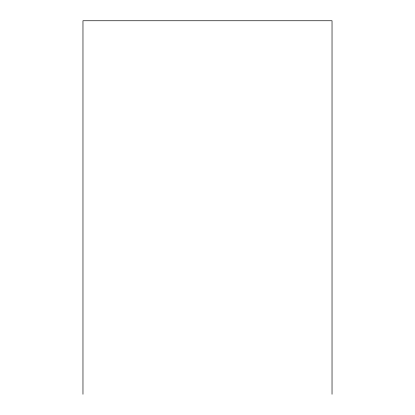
<?xml version="1.0" encoding="UTF-8"?>
<svg xmlns="http://www.w3.org/2000/svg" width="415" height="415" viewBox="0 0 415 415"><rect width="100%" height="100%" fill="white"/><g stroke="black" fill="none" stroke-linecap="round" stroke-linejoin="round"><path stroke-width="0.62" d="M332.031 394.25L332.031 20.75L82.969 20.75L82.969 394.25"/></g></svg>
